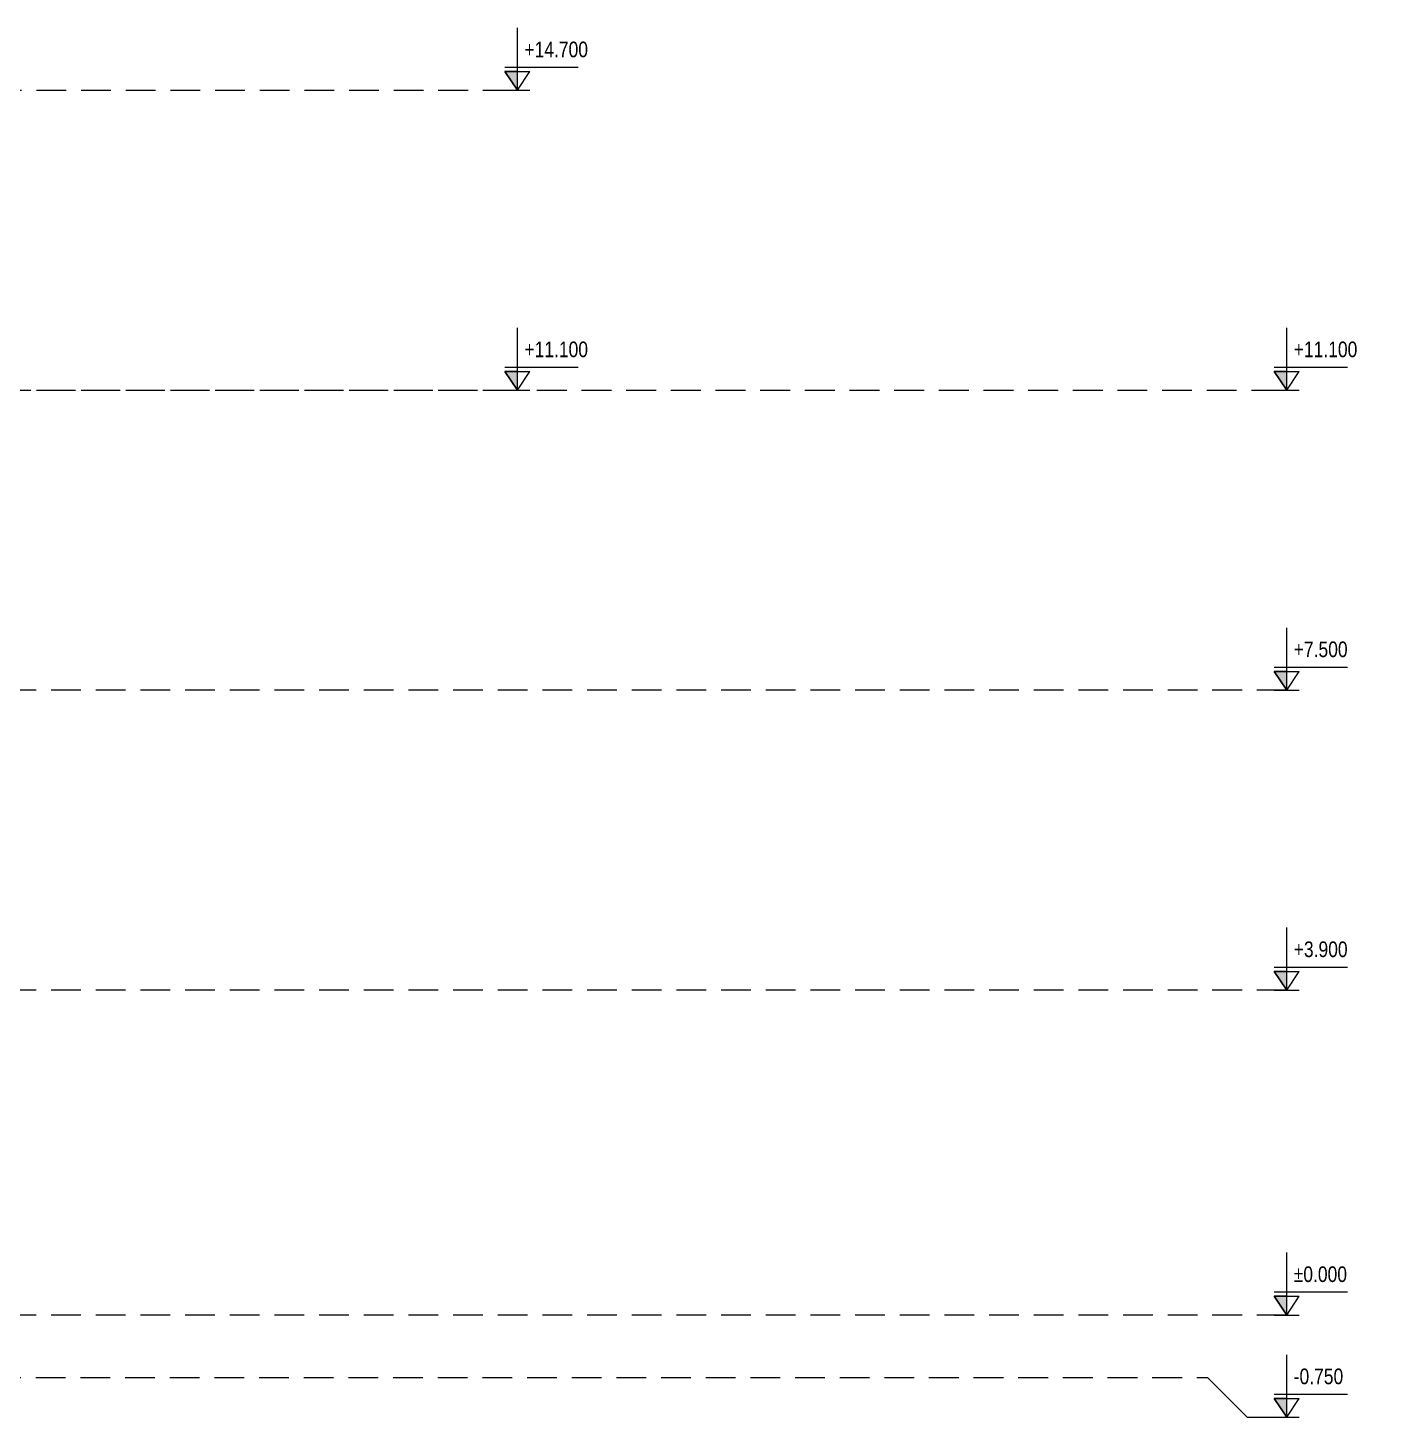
# Model space of a CAD drawing. Header units: millimetres. Extents: x -16132 to 16883, y -3748 to 17557.
# Drawn here: x 730 to 16883, y -1226 to 15450 of the extents above; entities that cross this region are included whole.
import ezdxf

# ---------------------------------------------------------------- set-up
doc = ezdxf.new("R2010")
doc.units = ezdxf.units.MM
doc.linetypes.add('Hidden', pattern=[535.78125, 357.1875, -178.59375])
doc.layers.add('A-FLOR-LEVL', color=51, linetype='Continuous', lineweight=9)
doc.styles.add('Arial', font='arial.ttf', dxfattribs={"width": 0.8, "height": 187.5})

# ---------------------------------------------------------------- blocks, each defined once
blk = doc.blocks.new('Level - _-000-1742762-MẶT CẮT 3-3')
at = {"layer": 'A-FLOR-LEVL'}
blk.add_hatch(color=256, dxfattribs=at).paths.add_polyline_path([(15834, 225), (15834, 0), (15684, 225)])
for p, q in [((15834, 0), (15834, 750)), ((15684, 277), (16563, 277)), ((15834, 0), (15684, 225)), ((15684, 225), (15984, 225)), ((15834, 225), (15684, 225)), ((15684, 225), (15834, 0)), ((15834, 0), (15984, 225)), ((15834, 0), (15834, 225)), ((15684, 0), (15984, 0))]:
    blk.add_line(p, q, dxfattribs=at)
blk = doc.blocks.new('Level - 000_-1742766-MẶT CẮT 3-3')
at = {"layer": 'A-FLOR-LEVL'}
blk.add_hatch(color=256, dxfattribs=at).paths.add_polyline_path([(15834, 4125), (15834, 3900), (15684, 4125)])
for p, q in [((15834, 3900), (15834, 4650)), ((15684, 4177), (16563, 4177)), ((15834, 3900), (15684, 4125)), ((15684, 4125), (15984, 4125)), ((15834, 4125), (15684, 4125)), ((15684, 4125), (15834, 3900)), ((15834, 3900), (15984, 4125)), ((15834, 3900), (15834, 4125)), ((15684, 3900), (15984, 3900))]:
    blk.add_line(p, q, dxfattribs=at)

msp = doc.modelspace()

# ---------------------------------------------------------------- linework, layer by layer
at = {"layer": 'A-FLOR-LEVL', "linetype": 'Hidden'}
for p, q in [((-15240, 14700), (6604.5, 14700)), ((-15240, 11100), (6604.5, 11100)), ((-2804.9, 11100), (15834.3, 11100)), ((15834.3, 7500), (-2804.9, 7500)), ((15834.3, 3900), (-2804.9, 3900)), ((15834.3, 0), (-2804.9, 0)), ((-1852.4, -750), (14881.8, -750))]:
    msp.add_line(p, q, dxfattribs=at)
at = {"layer": 'A-FLOR-LEVL'}
for p, q in [((14881.8, -750), (15358.1, -1226.2)), ((15358.1, -1226.2), (15834.3, -1226.2))]:
    msp.add_line(p, q, dxfattribs=at)

# ---------------------------------------------------------------- block references
for name, p in [('Level - 000_-1742766-MẶT CẮT 3-3', (-9229.8, 10800)), ('Level - 000_-1742766-MẶT CẮT 3-3', (-9229.8, 7200)), ('Level - 000_-1742766-MẶT CẮT 3-3', (0, 7200)), ('Level - 000_-1742766-MẶT CẮT 3-3', (0, 3600)), ('Level - 000_-1742766-MẶT CẮT 3-3', (0, 0)), ('Level - _-000-1742762-MẶT CẮT 3-3', (0, 0)), ('Level - 000_-1742766-MẶT CẮT 3-3', (0, -5126.2))]:
    msp.add_blockref(name, p, dxfattribs=at)

# ---------------------------------------------------------------- next in the draw order: texts
at = {"layer": 'A-FLOR-LEVL', "char_height": 187.5, "attachment_point": 1, "style": 'Arial', "bg_fill": 3, "box_fill_scale": 1.25, "bg_fill_color": 256, "bg_fill_true_color": 13158600, "bg_fill_transparency": 0}
for s, insert, width in [('+14.700', (6688, 15284), 918.734), ('+11.100', (6688, 11684), 918.734), ('+11.100', (15917.8, 11684), 918.734), ('+7.500', (15917.8, 8084), 779.24), ('+3.900', (15917.8, 4484), 779.24), ('±0.000', (15917.8, 584), 769.62), ('-0.750', (15917.8, -642.2), 716.709)]:
    msp.add_mtext(s, dxfattribs=dict(at, insert=insert, width=width))

# ---------------------------------------------------------------- next in the draw order: texts
for s, insert, width in [('+14.700', (6688, 15284), 918.734), ('+11.100', (6688, 11684), 918.734), ('+11.100', (15917.8, 11684), 918.734), ('+7.500', (15917.8, 8084), 779.24), ('+3.900', (15917.8, 4484), 779.24), ('-0.750', (15917.8, -642.2), 716.709)]:
    msp.add_mtext(s, dxfattribs=dict(at, insert=insert, width=width))

doc.saveas('drawing.dxf')
